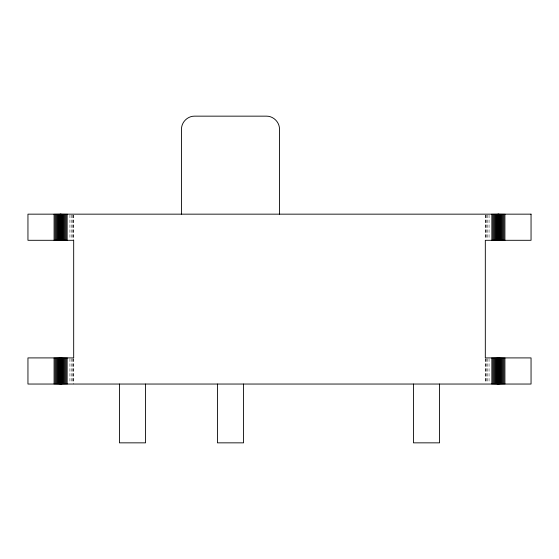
<?xml version="1.0" encoding="UTF-8"?>
<svg xmlns="http://www.w3.org/2000/svg" width="559" height="559" viewBox="0 0 559 559"><rect width="100%" height="100%" fill="white"/><g stroke="black" fill="none" stroke-linecap="round" stroke-linejoin="round"><path stroke-width="0.42" stroke-dasharray="2.79 2.1" d="M489.055 215.033L489.055 238.553M489.055 358.773L489.055 383.167M487.448 215.033L487.448 238.553M487.448 358.773L487.448 383.167M486.274 215.033L486.274 238.553M486.274 358.773L486.274 383.167M485.554 215.033L485.554 238.553M485.554 358.773L485.554 383.167M485.317 215.033L485.317 238.553M485.317 358.773L485.317 383.167M73.683 215.033L73.683 240.3M73.683 358.773L73.683 384.04M73.446 215.033L73.446 238.553M73.446 358.773L73.446 383.167M72.726 215.033L72.726 238.553M72.726 358.773L72.726 383.167M71.552 215.033L71.552 238.553M71.552 358.773L71.552 383.167M69.945 215.033L69.945 238.553M69.945 358.773L69.945 383.167"/><path stroke-width="0.84" d="M504.917 214.16L504.917 240.3M504.917 357.907L504.917 384.04M503.89 214.16L503.89 240.3M503.89 357.907L503.89 384.04M502.897 214.16L502.897 240.3M502.897 357.907L502.897 384.04M501.947 214.16L501.947 240.3M501.947 357.907L501.947 384.04M501.074 214.16L501.074 240.3M501.074 357.907L501.074 384.04M500.298 214.16L500.298 240.3M500.298 357.907L500.298 384.04M499.627 214.16L499.627 240.3M499.627 357.907L499.627 384.04M499.096 214.16L499.096 240.3M499.096 357.907L499.096 384.04M498.698 214.16L498.698 240.3M498.698 357.907L498.698 384.04M498.46 214.16L498.46 240.3M498.46 357.907L498.46 384.04M498.383 214.16L498.3 240.3M498.383 357.907L498.3 384.04M498.062 214.16L498.062 240.3M498.062 357.907L498.062 384.04M497.671 214.16L497.671 240.3M497.671 357.907L497.671 384.04M497.133 214.16L497.133 240.3M497.133 357.907L497.133 384.04M496.469 214.16L496.469 240.3M496.469 357.907L496.469 384.04M495.686 214.16L495.686 240.3M495.686 357.907L495.686 384.04M494.813 214.16L494.813 240.3M494.813 357.907L494.813 384.04M493.87 214.16L493.87 240.3M493.87 357.907L493.87 384.04M492.87 214.16L492.87 240.3M492.87 357.907L492.87 384.04M491.85 214.16L491.85 240.3M491.85 357.907L491.85 384.04M439.577 384.04L439.577 442.847L413.443 442.847L413.443 384.04M279.5 214.16L279.5 129.227C279.633 122.239 273.421 116.02 266.433 116.153L194.56 116.153C187.572 116.02 181.361 122.239 181.493 129.227L181.493 214.16M243.563 384.04L243.563 442.847L217.43 442.847L217.43 384.04M145.557 384.04L145.557 442.847L119.423 442.847L119.423 384.04M67.15 214.16L67.15 240.3M67.15 357.907L67.15 384.04M66.13 214.16L66.13 240.3M66.13 357.907L66.13 384.04M65.13 214.16L65.13 240.3M65.13 357.907L65.13 384.04M64.187 214.16L64.187 240.3M64.187 357.907L64.187 384.04M63.314 214.16L63.314 240.3M63.314 357.907L63.314 384.04M62.531 214.16L62.531 240.3M62.531 357.907L62.531 384.04M61.867 214.16L61.867 240.3M61.867 357.907L61.867 384.04M61.329 214.16L61.329 240.3M61.329 357.907L61.329 384.04M60.938 214.16L60.938 240.3M60.938 357.907L60.938 384.04M60.7 214.16L60.7 240.3M60.7 357.907L60.7 384.04M60.617 214.16L60.54 240.3M60.617 357.907L60.54 384.04M60.302 214.16L60.302 240.3M60.302 357.907L60.302 384.04M59.904 214.16L59.904 240.3M59.904 357.907L59.904 384.04M59.373 214.16L59.373 240.3M59.373 357.907L59.373 384.04M58.702 214.16L58.702 240.3M58.702 357.907L58.702 384.04M57.926 214.16L57.926 240.3M57.926 357.907L57.926 384.04M57.053 214.16L57.053 240.3M57.053 357.907L57.053 384.04M56.103 214.16L56.103 240.3M56.103 357.907L56.103 384.04M55.11 214.16L55.11 240.3M55.11 357.907L55.11 384.04M54.083 214.16L54.083 240.3M54.083 357.907L54.083 384.04M531.05 214.16L27.95 214.16L27.95 240.3L73.683 240.3L73.683 357.907L27.95 357.907L27.95 384.04L531.05 384.04L531.05 357.907L485.317 357.907L485.317 240.3L531.05 240.3L531.05 214.16"/></g></svg>
